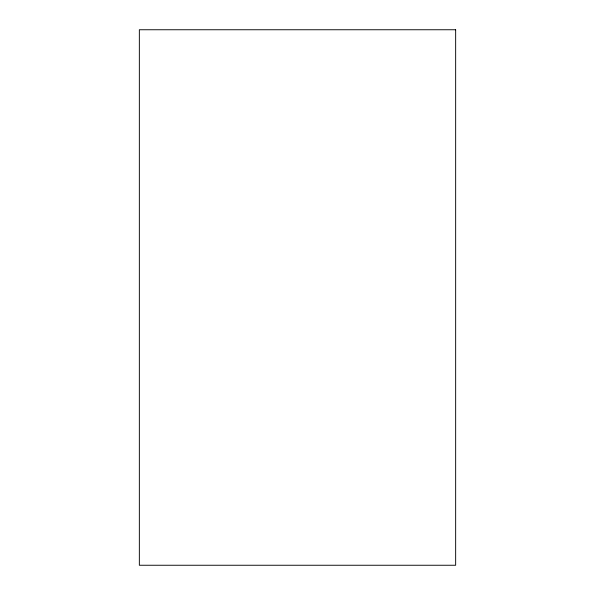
<?xml version="1.0" encoding="UTF-8"?>
<svg xmlns="http://www.w3.org/2000/svg" width="595" height="595" viewBox="0 0 595 595"><rect width="100%" height="100%" fill="white"/><g stroke="black" fill="none" stroke-linecap="round" stroke-linejoin="round"><path stroke-width="0.89" d="M455.651 29.75L139.349 29.75L139.349 565.25L455.651 565.25L455.651 29.75"/></g></svg>
